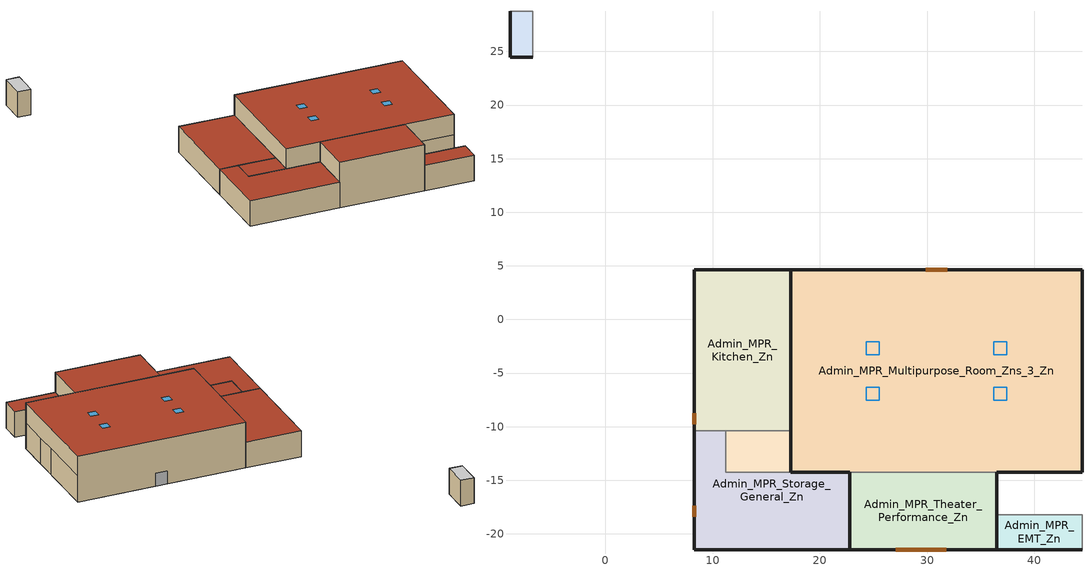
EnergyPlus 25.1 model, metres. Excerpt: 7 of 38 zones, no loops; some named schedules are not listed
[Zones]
Admin_MPR_EMT_Zn
 floor ground (srf164 Base_CZ12-SlabOnOrBelowGradeF073): 44.45,-18.21 44.45,-21.46 36.5,-21.46 36.5,-18.21 z0
 wall outside (ExtWall_MetalFramed_NonRes): 44.45,-21.46 36.5,-21.46 z0:4.27
 wall to Admin_MPR_IDF_Room_Zn (IntWall_MetalFramed): 36.5,-18.21 44.45,-18.21 z0:4.27
 wall to Admin_MPR_Theater_Performance_Zn (IntWall_MetalFramed): 36.5,-21.46 36.5,-18.21 z0:4.27
 wall to Admin_MPR_Conference_Room_Zns_3_Zn (IntWall_MetalFramed): 44.45,-18.21 44.45,-21.46 z0:4.27
 roof outside (FlatRoof_WoodFramingAndOther_NonRes): 44.45,-21.46 44.45,-18.21 36.5,-18.21 36.5,-21.46 z4.27
Admin_MPR_Kitchen_Zn
 floor ground (srf148 Base_CZ12-SlabOnOrBelowGradeF073): 17.3,4.62 17.3,-10.4 8.29,-10.4 8.29,4.62 z0
 wall outside (ExtWall_MetalFramed_NonRes): 8.29,-10.4 8.29,4.62 17.3,4.62 z0:4.27
 wall to Admin_MPR_Multipurpose_Room_Zns_3_Zn (IntWall_MetalFramed): 17.3,4.62 17.3,-10.4 z0:4.27
 wall to Admin_MPR_Storage_Refrigerated_Zn (IntWall_MetalFramed): 17.3,-10.4 11.22,-10.4 z0:4.27
 wall to Admin_MPR_Storage_General_Zn (IntWall_MetalFramed): 11.22,-10.4 8.29,-10.4 z0:4.27
 door (ExtOpaqueDoorU070): 8.29,-9.79 8.29,-8.77 z0:2.13
 roof outside (FlatRoof_WoodFramingAndOther_NonRes): 17.3,-10.4 17.3,4.62 8.29,4.62 8.29,-10.4 z4.27
Admin_MPR_Multipurpose_Room_Zns_3_Zn
 floor ground (srf129 Base_CZ12-SlabOnOrBelowGradeF073): 44.45,4.62 44.45,-14.24 17.3,-14.24 17.3,4.62 z0
 wall outside (ExtWall_MetalFramed_NonRes): 22.78,-14.24 17.3,-14.24 17.3,4.62 / 44.45,4.62 44.45,-14.24 36.5,-14.24 z4.27:7.62; 17.3,4.62,7.62 17.3,4.62,0 29.86,4.62,0 29.86,4.62,2.13 31.9,4.62,2.13 31.9,4.62,0 44.45,4.62,0 44.45,4.62,7.62
 wall to Admin_MPR_IDF_Room_Zn (IntWall_MetalFramed): 44.45,-14.24 36.5,-14.24 z0:4.27
 wall to Admin_MPR_Storage_General_Zn (IntWall_MetalFramed): 22.78,-14.24 17.3,-14.24 z0:4.27
 wall to Admin_MPR_Theater_Performance_Zn (IntWall_MetalFramed): 36.5,-14.24 22.78,-14.24 z0:7.62
 wall to Admin_MPR_Restroom_Zns_3_Zn (IntWall_MetalFramed): 44.45,4.62 44.45,-5.06 z0:4.27
 wall to Admin_MPR_Corridor_Zn (IntWall_MetalFramed): 44.45,-5.06 44.45,-8.73 z0:4.27
 wall to Admin_MPR_Conference_Room_Zns_3_Zn (IntWall_MetalFramed): 44.45,-8.73 44.45,-14.24 z0:4.27
 wall to Admin_MPR_Storage_Refrigerated_Zn (IntWall_MetalFramed): 17.3,-14.24 17.3,-10.4 z0:4.27
 door (ExtOpaqueDoorU070): 29.86,4.62 31.9,4.62 z0:2.13
 roof outside (FlatRoof_WoodFramingAndOther_NonRes): 44.45,-14.24 44.45,4.62 17.3,4.62 17.3,-14.24 z7.62
 skylight (Skylight): 25.54,-3.29 25.54,-2.07 24.33,-2.07 24.33,-3.29 z7.62; 37.43,-3.29 37.43,-2.07 36.21,-2.07 36.21,-3.29 z7.62; 25.54,-7.56 25.54,-6.34 24.33,-6.34 24.33,-7.56 z7.62; 37.43,-7.56 37.43,-6.34 36.21,-6.34 36.21,-7.56 z7.62
Admin_MPR_Storage_General_Zn
 floor ground (srf153 Base_CZ12-SlabOnOrBelowGradeF073): 11.22,-10.4 11.22,-14.24 22.78,-14.24 22.78,-21.46 8.29,-21.46 8.29,-10.4 z0
 wall outside (ExtWall_MetalFramed_NonRes): 22.78,-21.46 8.29,-21.46 8.29,-10.4 z0:4.27
 wall to Admin_MPR_Storage_Refrigerated_Zn (IntWall_MetalFramed): 11.22,-10.4 11.22,-14.24 17.3,-14.24 z0:4.27
 wall to Admin_MPR_Theater_Performance_Zn (IntWall_MetalFramed): 22.78,-14.24 22.78,-21.46 z0:4.27
 door (ExtOpaqueDoorU070): 8.29,-18.41 8.29,-17.39 z0:2.13
 roof outside (FlatRoof_WoodFramingAndOther_NonRes): 22.78,-21.46 22.78,-14.24 11.22,-14.24 11.22,-10.4 8.29,-10.4 8.29,-21.46 z4.27
Admin_MPR_Storage_Refrigerated_Zn
 floor ground (srf143 Base_CZ12-SlabOnOrBelowGradeF073): 17.3,-10.4 17.3,-14.24 11.22,-14.24 11.22,-10.4 z0
 roof outside (FlatRoof_WoodFramingAndOther_NonRes): 17.3,-14.24 17.3,-10.4 11.22,-10.4 11.22,-14.24 z4.27
Admin_MPR_Theater_Performance_Zn
 floor ground (srf158 Base_CZ12-SlabOnOrBelowGradeF073): 36.5,-14.24 36.5,-21.46 22.78,-21.46 22.78,-14.24 z0
 wall outside (ExtWall_MetalFramed_NonRes): 36.5,-21.46 22.78,-21.46 z0:7.62; 36.5,-14.24 36.5,-21.46 / 22.78,-21.46 22.78,-14.24 z4.27:7.62
 wall to Admin_MPR_IDF_Room_Zn (IntWall_MetalFramed): 36.5,-14.24 36.5,-18.21 z0:4.27
 door (ExtOpaqueDoorU070): 31.77,-21.46 27.09,-21.46 z0:2.61
 roof outside (FlatRoof_WoodFramingAndOther_NonRes): 36.5,-21.46 36.5,-14.24 22.78,-14.24 22.78,-21.46 z7.62
Classrm_W_Flr_1_EMT_02_Zn
 floor ground (srf40 Base_CZ12-SlabOnOrBelowGradeF073): -6.77,28.73 -6.77,24.46 -8.9,24.46 -8.9,28.73 z0
 wall outside (ExtWall_MetalFramed_NonRes): -6.77,24.46 -8.9,24.46 -8.9,28.73 z0:4.27
 wall to Classrm_W_Flr_1_Storage_General_Zn (IntWall_MetalFramed): -6.77,28.73 -6.77,24.46 z0:4.27
 wall to Classrm_W_Flr_1_Library_Reading_Area_Zn (IntWall_MetalFramed): -8.9,28.73 -6.77,28.73 z0:4.27
 ceiling to Classrm_W_Flr_2_Storage_General_Zn (IntFloor Reversed): -6.77,24.46 -6.77,28.73 -8.9,28.73 -8.9,24.46 z4.27
[Building]
SchoolK8: North Axis {deg}=0; Loads Convergence Tolerance Value {W}=0.5; Temperature Convergence Tolerance Value {deltaC}=0.5; Solar Distribution=FullExterior; Maximum Number of Warmup Days=50
[Site:Location]
PASO ROBLES: Latitude {deg}=38.58; Longitude {deg}=-121.49; Time Zone {hr}=-8; Elevation {m}=246.888
[SizingPeriod:DesignDay] Day of Month=21; Day Type=SummerDesignDay; Dry-Bulb Temperature Range Modifier Type=DefaultMultipliers; Humidity Condition Type=WetBulb; Barometric Pressure {Pa}=98388; Wind Speed {m/s}=2.1; Wind Direction {deg}=210; Rain Indicator=No; Snow Indicator=No; Daylight Saving Time Indicator=No; Solar Model Indicator=ASHRAETau
Name | Month | Maximum Dry-Bulb Temperature {C} | Daily Dry-Bulb Temperature Range {deltaC} | Wetbulb or DewPoint at Maximum Dry-Bulb {C} | ASHRAE Clear Sky Optical Depth for Beam Irradiance (taub) | ASHRAE Clear Sky Optical Depth for Diffuse Irradiance (taud)
PASO ROBLES  August .4% Condns DB=>MCWB | 8 | 41.3 | 21.2 | 20.6 | 0.339 | 2.474
PASO ROBLES  July .4% Condns DB=>MCWB | 7 | 41.3 | 20.7 | 20.4 | 0.362 | 2.43
PASO ROBLES  June .4% Condns DB=>MCWB | 6 | 40.1 | 20.3 | 19.7 | 0.34 | 2.464
PASO ROBLES  November .4% Condns DB=>MCWB | 11 | 28.7 | 16.1 | 14.6 | 0.308 | 2.54
[Site:WaterMainsTemperature]
Calculation Method=Schedule; Temperature Schedule=WaterMainCZ04
[Material]
Name | Roughness | Thickness {m} | Conductivity {W/m-K} | Density {kg/m3} | Specific Heat {J/kg-K} | Thermal Absorptance | Solar Absorptance | Visible Absorptance
Air - Metal Wall Framing - 16 or 24 in. OC | Smooth | 0.1397 | 1.22017 | 1.28148 | 1004.832 | 0.9 | 0.7 | 0.7
ExtWall_MetalFramed_NonRes Insulation | Smooth | 0.0047498 | 0.0230188 | 16.0185 | 1130.436 | 0.9 | 0.7 | 0.7
Gypsum Board - 5/8 in. | MediumRough | 0.016002 | 0.158656 | 640.739 | 1130.436 | 0.9 | 0.7 | 0.8
Metal Standing Seam - 1/16 in. | Smooth | 0.0015875 | 15.363 | 7820.53 | 502.416 | 0.85 | 0.92 | 0.85
Stucco - 7/8 in. | MediumRough | 0.022352 | 0.700948 | 1855.1 | 837.36 | 0.9 | 0.7 | 0.8
Concrete - 140 lb/ft3 - 4 in. | MediumRough | 0.1016 | 1.9514 | 2239.06 | 921.096 | 0.9 | 0.7 | 0.8
Carpet - 3/4 in. | Smooth | 0.01905 | 0.0455183 | 288.332 | 1381.644 | 0.9 | 0.7 | 0.8
Metal Deck - 1/16 in. | MediumRough | 0.0015875 | 45.3452 | 7820.53 | 502.416 | 0.9 | 0.7 | 0.8
Built-up roofing | Rough | 0.0002413 | 0.023072 | 17940.7 | 6.10864e+06 | 0.9 | 0.7 | 0.8
FlatRoof_WoodFramingAndOther_NonRes Insulation | Smooth | 0.00001 | 0.0230188 | 16.0185 | 1130.436 | 0.9 | 0.7 | 0.8
[Material:NoMass]
ExtOpaqueDoorU070 Material: Roughness=MediumSmooth; Thermal Resistance {m2-K/W}=0.101893; Thermal Absorptance=0.9; Solar Absorptance=0.7; Visible Absorptance=0.7
[WindowMaterial:SimpleGlazingSystem]
Skylight Material: U-Factor {W/m2-K}=0.00001; Solar Heat Gain Coefficient=0.00001; Visible Transmittance=0.49
[Construction]
IntWall_MetalFramed: Gypsum Board - 5/8 in., Air - Metal Wall Framing - 16 or 24 in. OC, Gypsum Board - 5/8 in.
ExtWall_MetalFramed_NonRes: Stucco - 7/8 in., ExtWall_MetalFramed_NonRes Insulation, Air - Metal Wall Framing - 16 or 24 in. OC, Gypsum Board - 5/8 in.
Skylight: Skylight Material
ExtOpaqueDoorU070: ExtOpaqueDoorU070 Material
FlatRoof_WoodFramingAndOther_NonRes: Built-up roofing, Metal Standing Seam - 1/16 in., FlatRoof_WoodFramingAndOther_NonRes Insulation, Gypsum Board - 5/8 in.
IntFloor Reversed: Carpet - 3/4 in., Concrete - 140 lb/ft3 - 4 in., Metal Deck - 1/16 in.
[CONSTRUCTION:FFACTORGROUNDFLOOR] FFactor=1.26344
Name | Area | PerimeterExposed
srf129 Base_CZ12-SlabOnOrBelowGradeF073 | 512.049 | 78.3083
srf143 Base_CZ12-SlabOnOrBelowGradeF073 | 23.3834 | 0
srf148 Base_CZ12-SlabOnOrBelowGradeF073 | 135.37 | 24.0304
srf153 Base_CZ12-SlabOnOrBelowGradeF073 | 115.907 | 25.556
srf158 Base_CZ12-SlabOnOrBelowGradeF073 | 98.9844 | 28.1496
srf164 Base_CZ12-SlabOnOrBelowGradeF073 | 25.8437 | 7.95863
srf40 Base_CZ12-SlabOnOrBelowGradeF073 | 9.1045 | 6.4008
[DAYLIGHTING:CONTROLS]
Admin/MPR_Multipurpose Room Zns 3_Zn DaylightingControls: Zone or Space=Admin_MPR_Multipurpose_Room_Zns_3_Zn; Lighting Control Type=Continuous; Minimum Input Power Fraction for Continuous or ContinuousOff Dimming Control=0.1; Minimum Light Output Fraction for Continuous or ContinuousOff Dimming Control=0.1; Number of Stepped Control Steps=1; Probability Lighting will be Reset When Needed in Manual Stepped Control=1; Glare Calculation Daylighting Reference Point=Daylighting Control 17; Glare Calculation Azimuth Angle of View Direction Clockwise from Zone yAxis=0; Daylighting Reference Point 1=Daylighting Control 17; Fraction of Lights Controlled by Reference Point 1=0.750047; Illuminance Setpoint at Reference Point 1=165
[Zone] Type=1; Multiplier=1; Ceiling Height {m}=autocalculate; Volume {m3}=autocalculate; Part of Total Floor Area=Yes
Name | Floor Area {m2}
Admin_MPR_Multipurpose_Room_Zns_3_Zn | 512.099
Admin_MPR_EMT_Zn | 25.8465
Classrm_W_Flr_1_EMT_02_Zn | 9.10542
Admin_MPR_Kitchen_Zn | 135.383
Admin_MPR_Storage_General_Zn | 115.918
Admin_MPR_Storage_Refrigerated_Zn | 23.3855
Admin_MPR_Theater_Performance_Zn | 98.9937
[ZoneList]
ZL_Convention_Conference_Multipurpose_and_Meeting_Area: Admin_MPR_Conference_Room_Zns_3_Zn, Admin_MPR_Multipurpose_Room_Zns_3_Zn
ZL_Electrical_Mechanical_Telephone_Rooms: Admin_MPR_EMT_Zn, Admin_MPR_IDF_Room_Zn, Classrm_W_Flr_1_EMT_01_Zn, Classrm_W_Flr_1_EMT_02_Zn, Classrm_W_Flr_2_IDF_Room_Zn, Kindergarten_EMT_Zn, Kindergarten_IDF_Room_Zn
ZL_Office_Area_SmallerThan250_square_feet: Admin_MPR_Office_LT_250_sf_Zns_6_Zn, Classrm_N_Flr_1_Office_LT_250_sf_Zn, Classrm_N_Flr_2_Office_LT_250_sf_Zn
ZL_Restrooms: Admin_MPR_Restroom_Zns_3_Zn, Classrm_N_Flr_1_Restroom_Zn, Classrm_N_Flr_2_Restroom_Zn, Classrm_W_Flr_1_Restroom_Zn, Classrm_W_Flr_2_Restroom_Zn, Kindergarten_Restroom_Zn
ZL_Storage_General: Admin_MPR_Storage_General_Zn, Classrm_W_Flr_1_Storage_General_Zn, Classrm_W_Flr_2_Storage_General_Zn, Kindergarten_Storage_General_Zn
ZL_Classroom_Lecture_Training_Vocational_Areas: Classrm_N_Flr_1_Classroom_01_Zn, Classrm_N_Flr_1_Classroom_02_Zns_6_Zn, Classrm_N_Flr_2_Classroom_01_Zns_6_Zn, Classrm_N_Flr_2_Classroom_02_Zn, Classrm_W_Flr_1_Classroom_Zns_2_Zn, Classrm_W_Flr_2_Classroom_01_Zns_3_Zn, Classrm_W_Flr_2_Classroom_02_Zn, Kindergarten_Classroom_01_Zn, Kindergarten_Classroom_02_Zn
[People] Number of People Calculation Method=People/Area; Fraction Radiant=0.3; Sensible Heat Fraction=autocalculate; Carbon Dioxide Generation Rate {m3/s-W}=3.82e-08; Enable ASHRAE 55 Comfort Warnings=No; Mean Radiant Temperature Calculation Type=EnclosureAveraged; Clothing Insulation Calculation Method=ClothingInsulationSchedule; Cold Stress Temperature Threshold {C}=15.56; Heat Stress Temperature Threshold {C}=30
Name | Zone or ZoneList or Space or SpaceList | Number of People Schedule | People per Floor Area {person/m2} | Activity Level Schedule
People_Convention_Conference_Multipurpose_and_Meeting_Area | ZL_Convention_Conference_Multipurpose_and_Meeting_Area | SchoolK8MPROccupancy | 0.710418 | FunctionalAreaPeopleActivityLevel
People_Electrical_Mechanical_Telephone_Rooms | ZL_Electrical_Mechanical_Telephone_Rooms | SchoolK8MPROccupancy | 0.107639 | CommonAreaPeopleActivityLevel
People_Admin_MPR_Kitchen_Zn | Admin_MPR_Kitchen_Zn | SchoolK8KitchenOccupancy | 0.0645835 | KitchenPeopleActivityLevel
People_Office_Area_250_square_feet | ZL_Office_Area_SmallerThan250_square_feet | SchoolK8MPROccupancy | 0.107639 | FunctionalAreaPeopleActivityLevel
People_Restrooms | ZL_Restrooms | SchoolK8MPROccupancy | 0.107639 | CommonAreaPeopleActivityLevel
People_Storage_General | ZL_Storage_General | SchoolK8MPROccupancy | 0.107639 | CommonAreaPeopleActivityLevel
People_Admin_MPR_Storage_Refrigerated_Zn | Admin_MPR_Storage_Refrigerated_Zn | SchoolK8MPROccupancy | 0 | RefStoragePeopleActivityLevel
People_Admin_MPR_Theater_Performance_Zn | Admin_MPR_Theater_Performance_Zn | SchoolK8MPROccupancy | 0.710418 | PerformanceSpcPeopleActivityLevel
People_Classroom_Lecture_Training_Vocational_Areas | ZL_Classroom_Lecture_Training_Vocational_Areas | SchoolK8ClassroomOccupancy | 0.538196 | MeetingPeopleActivityLevel
[Lights] Design Level Calculation Method=Watts/Area; Return Air Fraction=0; Fraction Radiant=0.58; Fraction Visible=0; Fraction Replaceable=1; Return Air Fraction Calculated from Plenum Temperature=No; Return Air Fraction Function of Plenum Temperature Coefficient 1=0; Return Air Fraction Function of Plenum Temperature Coefficient 2 {1/K}=0
Name | Zone or ZoneList or Space or SpaceList | Schedule | Watts per Floor Area {W/m2}
Lights_Convention_Conference_Multipurpose_and_Meeting_Area | ZL_Convention_Conference_Multipurpose_and_Meeting_Area | SchoolK8MPRLights | 12.9167
Lights_Electrical_Mechanical_Telephone_Rooms | ZL_Electrical_Mechanical_Telephone_Rooms | SchoolK8MPRLights | 5.92015
Lights_Admin_MPR_Kitchen_Zn | Admin_MPR_Kitchen_Zn | SchoolK8KitchenLights | 12.9167
Lights_Office_Area_250_square_feet | ZL_Office_Area_SmallerThan250_square_feet | SchoolK8MPRLights | 10.7639
Lights_Restrooms | ZL_Restrooms | SchoolK8MPRLights | 6.45835
Lights_Storage_General | ZL_Storage_General | SchoolK8MPRLights | 6.45835
Lights_Admin_MPR_Storage_Refrigerated_Zn | Admin_MPR_Storage_Refrigerated_Zn | SchoolK8MPRLights | 7.53474
Lights_Admin_MPR_Theater_Performance_Zn | Admin_MPR_Theater_Performance_Zn | SchoolK8MPRLights | 15.0695
Lights_Classroom_Lecture_Training_Vocational_Areas | ZL_Classroom_Lecture_Training_Vocational_Areas | SchoolK8ClassroomLights | 12.9167
[ElectricEquipment] Design Level Calculation Method=Watts/Area; Fraction Latent=0
Name | Zone or ZoneList or Space or SpaceList | Schedule | Watts per Floor Area {W/m2} | Fraction Radiant | Fraction Lost
Equip_ZL_Convention_Conference_Multipurpose_and_Meeting_Area | ZL_Convention_Conference_Multipurpose_and_Meeting_Area | SchoolK8MPRElecEquipment | 10.7639 | 0.2 | 0
Equip_ZL_Electrical_Mechanical_Telephone_Rooms | ZL_Electrical_Mechanical_Telephone_Rooms | SchoolK8MPRElecEquipment | 32.2917 | 0.2 | 0
Equip_Admin_MPR_Kitchen_Zn | Admin_MPR_Kitchen_Zn | SchoolK8KitchenElecEquipment | 16.1459 | 0.2 | 0
Refrig_Admin_MPR_Kitchen_Zn | Admin_MPR_Kitchen_Zn | SchoolK8KitchenRefrigeration | 12.0556 | 0 | 1
Equip_ZL_Office_Area_SmallerThan250_square_feet | ZL_Office_Area_SmallerThan250_square_feet | SchoolK8MPRElecEquipment | 7.53474 | 0.2 | 0
Equip_ZL_Storage_General | ZL_Storage_General | SchoolK8MPRElecEquipment | 2.15278 | 0.2 | 0
Equip_Admin_MPR_Storage_Refrigerated_Zn | Admin_MPR_Storage_Refrigerated_Zn | SchoolK8MPRElecEquipment | 2.15278 | 0.2 | 0
Refrig_Admin_MPR_Storage_Refrigerated_Zn | Admin_MPR_Storage_Refrigerated_Zn | SchoolK8MPRRefrigeration | 107.639 | 0 | 1
Equip_Admin_MPR_Theater_Performance_Zn | Admin_MPR_Theater_Performance_Zn | SchoolK8MPRElecEquipment | 5.38196 | 0.2 | 0
Equip_ZL_Classroom_Lecture_Training_Vocational_Areas | ZL_Classroom_Lecture_Training_Vocational_Areas | SchoolK8ClassroomElecEquipment | 8.61113 | 0.2 | 0
[GasEquipment]
GasEquip_Admin_MPR_Kitchen_Zn: Zone or ZoneList or Space or SpaceList=Admin_MPR_Kitchen_Zn; Schedule=SchoolK8KitchenGasEquipment; Design Level Calculation Method=Power/Area; Power per Floor Area {W/m2}=55.3242; Fraction Latent=0; Fraction Radiant=0.15; Fraction Lost=0.85; Carbon Dioxide Generation Rate {m3/s-W}=0
[ZoneInfiltration:DesignFlowRate] Design Flow Rate Calculation Method=Flow/ExteriorWallArea; Flow Rate per Exterior Surface Area {m3/s-m2}=0.00173736; Constant Term Coefficient=1; Temperature Term Coefficient=0; Velocity Term Coefficient=0.224052; Velocity Squared Term Coefficient=0; Density Basis=Outdoor
Name | Zone or ZoneList or Space or SpaceList | Schedule
Infil_Admin_MPR_Multipurpose_Room_Zns_3_Zn | Admin_MPR_Multipurpose_Room_Zns_3_Zn | SchoolK8MPRInfiltration
Infil_Admin_MPR_EMT_Zn | Admin_MPR_EMT_Zn | SchoolK8MPRInfiltration
Infil_Classrm_W_Flr_1_EMT_02_Zn | Classrm_W_Flr_1_EMT_02_Zn | SchoolK8ClassroomInfiltration
Infil_Admin_MPR_Kitchen_Zn | Admin_MPR_Kitchen_Zn | SchoolK8KitchenInfiltration
Infil_Admin_MPR_Storage_General_Zn | Admin_MPR_Storage_General_Zn | SchoolK8MPRInfiltration
Infil_Admin_MPR_Storage_Refrigerated_Zn | Admin_MPR_Storage_Refrigerated_Zn | SchoolK8MPRInfiltration
Infil_Admin_MPR_Theater_Performance_Zn | Admin_MPR_Theater_Performance_Zn | SchoolK8MPRInfiltration
[Exterior:Lights] Control Option=AstronomicalClock
Name | Schedule | Design Level {W}
ExtLights_Motion_SchoolK8 | SchoolK8ExtLightingMotionCtrl | 717.642
ExtLights_NonMotion_SchoolK8 | SchoolK8ExtLightingNonMotionCtrl | 9012.84
[Exterior:FuelEquipment]
Elevator_SchoolK8: Fuel Use Type=Electricity; Schedule=SchoolK8Elevator; Design Level {W}=60000
[ZoneControl:Thermostat] Temperature Difference Between Cutout And Setpoint {deltaC}=0
Name | Zone or ZoneList | Control Type Schedule | Control 1
ZC_ZL_Convention_Conference_Multipurpose_and_Meeting_Area | ZL_Convention_Conference_Multipurpose_and_Meeting_Area | ZL_Convention_Conference_Multipurpose_and_Meeting_Area Thermostat Schedule | TSDSP_ZL_Convention_Conference_Multipurpose_and_Meeting_Area
ZC_ZL_Electrical_Mechanical_Telephone_Rooms | ZL_Electrical_Mechanical_Telephone_Rooms | ZL_Electrical_Mechanical_Telephone_Rooms Thermostat Schedule | TSDSP_ZL_Electrical_Mechanical_Telephone_Rooms
ZC_ZL_Office_Area_SmallerThan250_square_feet | ZL_Office_Area_SmallerThan250_square_feet | ZL_Office_Area_SmallerThan250_square_feet Thermostat Schedule | TSDSP_ZL_Office_Area_SmallerThan250_square_feet
ZC_ZL_Restrooms | ZL_Restrooms | ZL_Restrooms Thermostat Schedule | TSDSP_ZL_Restrooms
ZC_ZL_Storage_General | ZL_Storage_General | ZL_Storage_General Thermostat Schedule | TSDSP_ZL_Storage_General
ZC_ZL_Classroom_Lecture_Training_Vocational_Areas | ZL_Classroom_Lecture_Training_Vocational_Areas | ZL_Classroom_Lecture_Training_Vocational_Areas Thermostat Schedule | TSDSP_ZL_Classroom_Lecture_Training_Vocational_Areas
[ThermostatSetpoint:DualSetpoint]
Name | Heating Setpoint Temperature Schedule | Cooling Setpoint Temperature Schedule
TSDSP_ZL_Convention_Conference_Multipurpose_and_Meeting_Area; TSDSP_ZL_Electrical_Mechanical_Telephone_Rooms; TSDSP_ZL_Office_Area_SmallerThan250_square_feet; TSDSP_ZL_Restrooms; TSDSP_ZL_Storage_General | SchoolK8MPRHtgSetpt | SchoolK8MPRClgSetpt
TSDSP_ZL_Classroom_Lecture_Training_Vocational_Areas | SchoolK8ClassroomHtgSetpt | SchoolK8ClassroomClgSetpt
[Schedule:Week:Daily]
SchoolK8KitchenOccupancyWk: SchoolK8KitchenOccupancySun, SchoolK8KitchenOccupancyWD, SchoolK8KitchenOccupancyWD, SchoolK8KitchenOccupancyWD, SchoolK8KitchenOccupancyWD, SchoolK8KitchenOccupancyWD, SchoolK8KitchenOccupancySat, SchoolK8KitchenOccupancySun, SchoolK8KitchenOccupancyWD, SchoolK8KitchenOccupancyWD, SchoolK8KitchenOccupancySun, SchoolK8KitchenOccupancySun
[Schedule:Year]
KitchenPeopleActivityLevel: KitchenPeopleActivityLevelWk, 1, 1, 12, 31
PerformanceSpcPeopleActivityLevel: PerformanceSpcPeopleActivityLevelWk, 1, 1, 12, 31
RefStoragePeopleActivityLevel: RefStoragePeopleActivityLevelWk, 1, 1, 12, 31
SchoolK8ClassroomInfiltration: SchoolK8ClassroomInfiltrationWk, 1, 1, 12, 31
SchoolK8Elevator: SchoolK8ElevatorWk, 1, 1, 12, 31
SchoolK8ExtLightingMotionCtrl: SchoolK8ExtLightingMotionCtrlWk, 1, 1, 12, 31
SchoolK8ExtLightingNonMotionCtrl: SchoolK8ExtLightingNonMotionCtrlWk, 1, 1, 12, 31
SchoolK8KitchenElecEquipment: SchoolK8KitchenElecEquipmentWk, 1, 1, 12, 31
SchoolK8KitchenGasEquipment: SchoolK8KitchenGasEquipmentWk, 1, 1, 12, 31
SchoolK8KitchenInfiltration: SchoolK8KitchenInfiltrationWk, 1, 1, 12, 31
SchoolK8KitchenLights: SchoolK8KitchenLightsWk, 1, 1, 12, 31
SchoolK8KitchenOccupancy: SchoolK8KitchenOccupancyWk, 1, 1, 12, 31
SchoolK8KitchenRefrigeration: SchoolK8KitchenRefrigerationWk, 1, 1, 12, 31
SchoolK8MPRElecEquipment: SchoolK8MPRElecEquipmentWk, 1, 1, 12, 31
SchoolK8MPRInfiltration: SchoolK8MPRInfiltrationWk, 1, 1, 12, 31
SchoolK8MPRLights: SchoolK8MPRLightsWk, 1, 1, 12, 31
SchoolK8MPROccupancy: SchoolK8MPROccupancyWk, 1, 1, 12, 31
SchoolK8MPRRefrigeration: SchoolK8MPRRefrigerationWk, 1, 1, 12, 31
[Schedule:Compact]
ZL_Convention_Conference_Multipurpose_and_Meeting_Area Thermostat Schedule; ZL_Electrical_Mechanical_Telephone_Rooms Thermostat Schedule; ZL_Office_Area_SmallerThan250_square_feet Thermostat Schedule; ZL_Restrooms Thermostat Schedule; ZL_Storage_General Thermostat Schedule; ZL_Classroom_Lecture_Training_Vocational_Areas Thermostat Schedule: Through: 12/31, For: AllDays, Until: 24:00, 4
WaterMainCZ04: Through: 1/31, For: AllDays, Until: 24:00, 11.5, Through: 2/28, For: AllDays, Until: 24:00, 11.61, Through: 3/31, For: AllDays, Until: 24:00, 11.89, Through: 4/30, For: AllDays, Until: 24:00, 12.56, Through: 5/31, For: AllDays, Until: 24:00, 12.5, Through: 6/30, For: AllDays, Until: 24:00, 14.28, Through: 7/31, For: AllDays, Until: 24:00, 14.67, Through: 8/31, For: AllDays, Until: 24:00, 15.17, Through: 9/30, For: AllDays, Until: 24:00, 15.17, Through: 10/31, For: AllDays, Until: 24:00, 15.5, Through: 11/30, For: AllDays, Until: 24:00, 13.89, Through: 12/31, For: AllDays, Until: 24:00, 12.11
